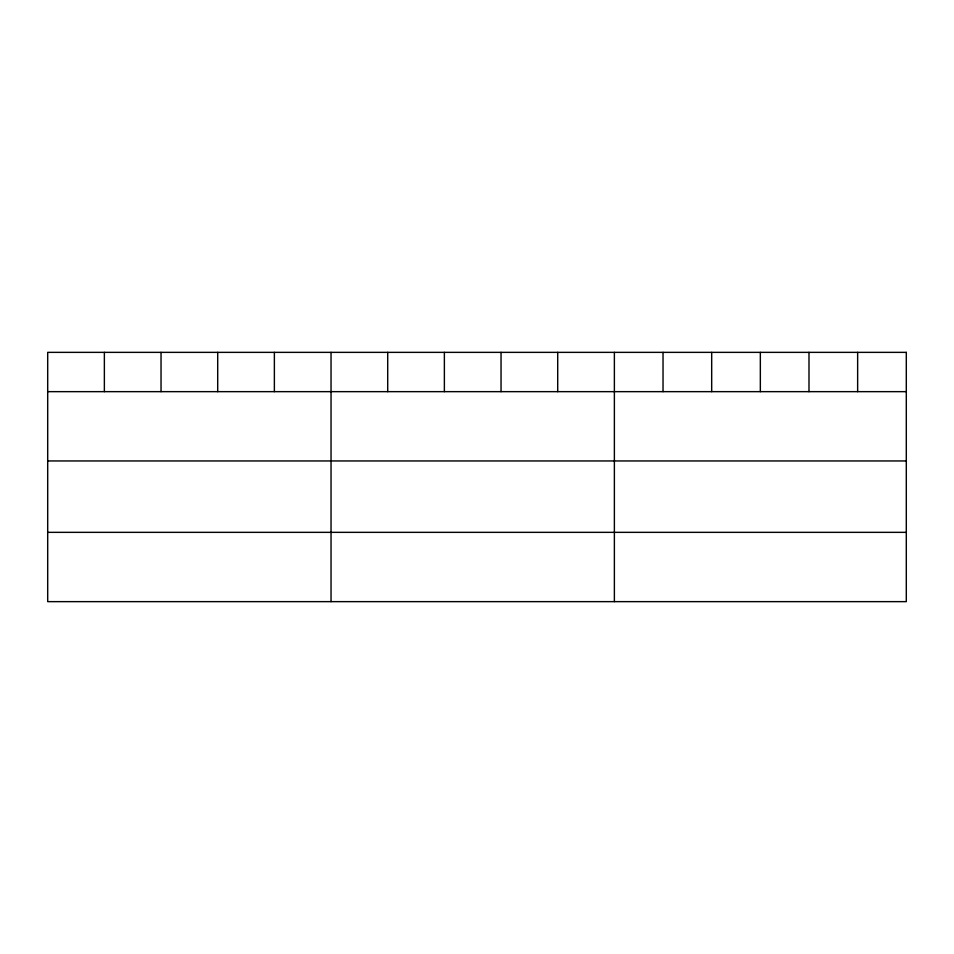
<?xml version="1.0" encoding="UTF-8"?>
<svg xmlns="http://www.w3.org/2000/svg" width="954" height="954" viewBox="0 0 954 954"><rect width="100%" height="100%" fill="white"/><g stroke="black" fill="none" stroke-linecap="round" stroke-linejoin="round"><path stroke-width="1.43" d="M47.7 391.653L906.3 391.653M47.7 460.949L906.3 460.949M47.7 532.344L906.3 532.344M857.646 352.36L857.646 391.653M808.992 352.36L808.992 391.653M760.338 352.36L760.338 391.653M711.684 352.36L711.684 391.653M663.03 352.36L663.03 391.653M614.376 352.36L614.376 601.64M557.708 352.36L557.708 391.653M501.041 352.36L501.041 391.653M444.373 352.36L444.373 391.653M387.706 352.36L387.706 391.653M331.038 352.36L331.038 601.64M274.37 352.36L274.37 391.653M217.703 352.36L217.703 391.653M161.035 352.36L161.035 391.653M104.368 352.36L104.368 391.653M906.3 352.36L47.7 352.36L47.7 601.64L906.3 601.64L906.3 352.36"/></g></svg>
